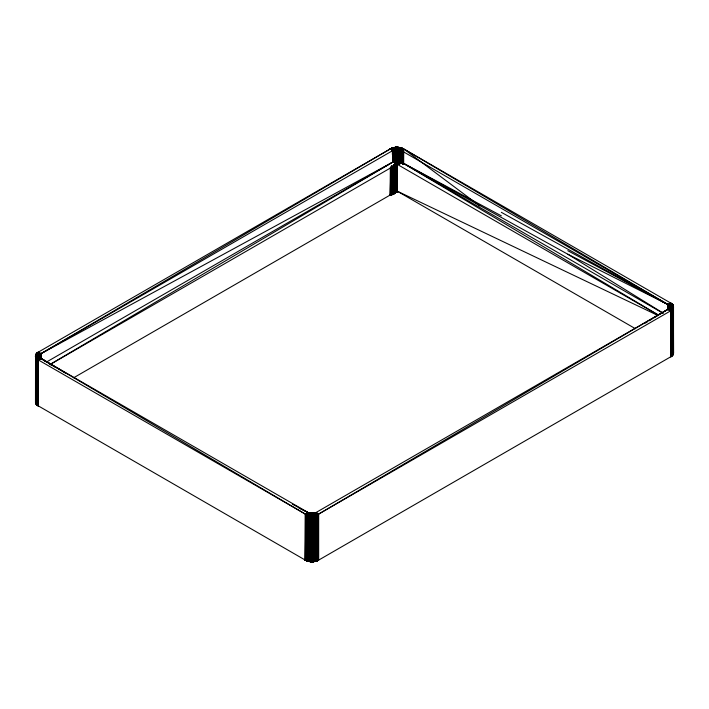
<?xml version="1.0" encoding="UTF-8"?>
<svg xmlns="http://www.w3.org/2000/svg" width="709" height="709" viewBox="0 0 709 709"><rect width="100%" height="100%" fill="white"/><g stroke="black" fill="none" stroke-linecap="round" stroke-linejoin="round"><path stroke-width="1.06" d="M403.669 164.213L403.669 148.872L668.144 304.631L669.34 307.458L668.144 309.23L315.957 512.563C312.501 514.628 308.3 511.224 305.446 514.158L305.446 560.199L37.347 405.335L35.485 402.544L35.539 355.28L38.206 352.196L390.499 148.801M35.592 403.013L35.618 354.996L39.695 355.377L40.856 353.729L390.624 148.739L393.965 147.578L397.846 147.304L397.891 159.357M35.725 403.386L35.769 354.633L39.739 355.244L39.695 357.478L39.695 355.377L35.689 354.81L35.689 403.288M35.858 403.66L35.813 357.531C32.836 352.701 46.138 357.212 35.654 354.908M36.017 403.926L35.813 357.531L39.793 356.955L40.856 358.337L47.308 362.538M35.911 357.708L39.855 357.079L36.017 357.885L36.132 404.103L35.964 357.797L39.855 357.079L35.858 357.62L35.964 403.838M39.598 358.01L39.633 355.634L35.565 355.182L39.66 355.501L39.66 357.611M669.367 308.61L669.34 306.403L673.382 305.889L673.541 353.153L671.458 356.379L318.616 560.128L313.281 561.67L309.071 561.457L305.331 560.128L305.331 514.096L40.856 358.337C38.313 361.324 32.437 356.831 39.917 357.212L36.017 357.885M669.402 309.009L669.385 306.66L673.479 306.27L673.497 353.534L673.497 306.359L669.385 306.66L669.385 309.275M36.265 358.24L36.265 404.281L36.194 358.151L40.076 357.46L36.478 358.497L36.549 404.617L36.549 358.586L40.165 357.575L36.629 358.665L36.708 404.786L36.629 358.665L40.262 357.699L36.788 358.825L36.788 404.866M36.877 404.945L36.877 358.914L40.369 357.815L37.054 359.064L36.965 405.025L36.877 358.914M37.347 359.303L37.444 405.415L37.444 359.374L40.599 358.045L37.347 359.303L37.24 405.264L37.24 359.224L40.484 357.93L37.054 359.064L37.152 405.185L37.152 359.144L40.484 357.93M40.723 358.16L37.542 359.445L37.542 405.486L37.444 359.374M37.648 405.557L37.648 359.525L37.754 405.628M37.861 359.667L37.861 405.699L37.754 359.596L40.856 358.337L308.388 512.678L306.191 514.53L306.058 560.509L305.331 560.128L305.446 514.158L37.861 359.667L40.856 358.337L65.503 373.156M37.542 359.445L40.856 358.337L38.091 359.8L37.976 405.77L37.976 359.738L40.856 358.337L54.93 367.014M38.091 405.84L38.206 359.871L40.856 358.337L37.648 359.525M299.136 508.114L307.99 512.563L305.561 514.229L305.331 560.128L308.566 560.562L305.331 560.128L305.809 514.353L307.99 512.563L292.4 504.179M305.446 514.158L307.99 512.563L306.058 514.477L305.933 560.456L305.331 560.128L308.406 560.589L305.331 560.128L305.809 560.394L305.933 514.415L307.99 512.563L305.331 514.096M306.713 560.792L306.713 514.752L308.982 512.873L306.997 514.858L306.855 560.846L305.331 560.128L308.495 560.686L305.331 560.128L306.997 560.899L307.13 514.911L308.982 512.873L306.855 514.805L306.713 560.792L305.331 560.128L308.185 560.713L305.331 560.128L306.58 560.739L306.713 514.752L308.787 512.811L306.58 514.699L306.448 560.686L305.331 560.128L308.3 560.606L305.331 560.128L306.191 560.571L306.315 514.592L308.583 512.749L306.448 514.645L306.315 560.624L306.315 514.592L305.685 514.291M390.455 167.466L390.384 194.904L392.414 194.523L390.384 194.904L390.384 167.501M390.499 194.842L390.57 167.395L390.384 194.904L392.334 194.523L390.384 194.904L390.694 167.333L390.384 194.904L392.511 194.461L390.384 194.904L392.467 194L392.556 166.571M392.467 194.452L390.384 194.904L390.987 194.585L391.058 167.147M391.368 167.005L391.244 194.47L390.384 194.904L392.378 194.381L390.384 194.904L391.111 194.523L391.191 167.085M391.244 194.47L391.315 167.032M391.501 194.355L391.501 166.952L391.368 194.408L390.384 194.904L392.432 194.381L390.384 194.904L391.501 194.355L391.722 166.863M501.352 215.846L400.966 161.936L397.031 164.213L393.637 161.723L393.539 150.255L390.384 148.872L391.776 148.208L391.634 150.459L391.634 148.261L390.384 148.872L393.043 150.405L393.087 161.936L50.561 364.169M391.634 166.899L391.634 194.301L390.384 194.904L392.272 194.39L390.384 194.904L391.776 194.239L391.855 165.711M391.909 148.154L391.9 150.352L391.909 148.154L390.384 148.872L393.734 150.184L393.841 161.661L397.031 164.213L400.798 161.874L400.895 150.397L400.966 161.936L658.448 315.044M392.237 194.452L390.384 194.904L392.192 194.089L392.192 166.686L392.05 194.142L390.384 194.904L392.325 194.381L390.384 194.904L391.909 194.195L391.988 166.757M392.05 148.101L392.042 150.299L392.05 148.101L390.384 148.872L393.938 150.122L394.044 161.599L397.031 164.213L400.417 161.723L400.514 150.255L400.612 161.794L396.916 161.182L393.087 161.936L40.856 353.729L40.573 358.231L40.475 354.137L37.347 352.772L40.599 354.021L40.617 358.187L40.856 353.729L393.043 150.405M392.192 148.057L392.183 150.246L392.192 148.057L390.384 148.872L394.142 150.06L394.248 161.537L397.031 164.213L400.222 161.661L400.319 150.184L400.417 161.723M392.467 166.597L392.467 194L390.384 194.904L392.334 194.044L392.414 166.615M392.467 147.959L392.449 154.544L392.467 147.959L390.384 148.872L394.355 149.998L394.452 161.484L397.031 164.213L400.009 161.599L400.115 150.122L400.222 161.661M669.136 309L669.145 305.88L672.93 304.985L673.382 305.889L673.373 354.004L673.346 305.801L669.305 306.27L669.296 308.353M669.252 309.257L669.207 306.013L673.089 305.251L669.145 305.88L672.983 305.074M36.398 353.658L40.076 354.615L40.059 358.816L40.076 354.615L36.478 353.569L40.165 354.491L40.147 358.701M37.152 352.922L40.475 354.137L37.054 353.002L40.369 354.252L40.245 358.577L40.262 354.367L36.877 353.162L40.369 354.252L40.386 358.417L40.475 354.137L37.24 352.843M307.13 560.943L307.272 514.956L309.195 512.935L307.414 515L307.272 560.996L305.331 560.128L308.433 560.695L305.331 560.128L307.13 560.943L307.13 514.911L309.195 512.935M307.414 561.041L307.564 515.044L309.399 512.988L307.706 515.089L307.564 561.085L305.331 560.128L308.309 560.704L305.331 560.128L307.414 561.041L307.414 515L309.399 512.988M307.706 561.129L307.706 515.089L309.611 513.032L307.998 515.177L307.857 561.173L305.331 560.128L308.388 560.81L305.331 560.128L307.706 561.129L307.857 515.133L309.611 513.032L308.149 515.213L307.998 561.209L305.331 560.128L308.53 560.801M308.105 560.81L305.331 560.128L308.601 561.36L308.761 515.354L310.046 513.121L308.601 515.319L308.45 561.324L305.331 560.128L308.149 561.253L308.3 515.248L309.833 513.086L308.45 515.292L308.3 561.289L305.331 560.128L308.318 560.81M308.761 561.395L308.911 515.39L310.267 513.156L309.221 515.443L309.071 561.457L305.331 560.128L311.641 561.714L311.854 513.289L311.313 561.705L305.331 560.128L308.761 561.395L308.761 515.354L310.267 513.156L309.071 515.416L308.911 561.422L305.331 560.128L311.481 561.714L311.854 513.289M309.86 561.581L309.86 515.54L310.941 513.245L310.179 515.585L310.019 561.599L305.331 560.128L310.179 561.617L310.338 515.603L310.941 513.245L310.019 515.567L309.86 561.581L305.331 560.128L310.666 561.67L310.826 515.647L311.402 513.272L310.826 561.679L305.331 560.128L309.7 561.563L309.86 515.54L310.719 513.219L309.7 515.523L309.541 561.537L305.331 560.128L310.507 561.652L310.666 515.629L311.402 513.272L310.994 561.688L305.331 560.128L309.221 561.484L309.381 515.47L310.489 513.192L309.541 515.496L309.381 561.51L305.331 560.128L311.154 561.696L311.632 513.281L311.481 561.714M305.331 560.128L310.338 561.634L310.507 515.62L311.171 513.263L310.666 515.629L310.666 561.67M309.957 561.262L311.809 561.723L312.084 513.289L312.465 561.714L310.427 561.262M392.192 194.089L392.272 166.659L392.334 194.044M392.334 148.004L392.325 150.202L392.334 148.004L390.384 148.872L394.567 149.953L394.665 161.439L397.031 164.213L399.805 161.537L399.911 150.06L399.805 161.537M392.618 147.915L392.6 154.5L392.618 147.915L390.384 148.872L394.78 149.9L394.886 161.386L397.031 164.213L399.601 161.484L399.699 150.007M392.387 194.301L390.384 194.904L392.618 193.947L392.706 166.526L392.759 193.912L390.384 194.904L392.449 194.293M392.759 147.871L392.742 154.456L392.759 147.871L390.384 148.872L394.993 149.856L395.108 161.351L397.031 164.213L399.389 161.439L399.495 149.953L399.601 161.484M392.848 166.482L392.759 193.912L393.814 193.646L393.912 165.126M392.91 147.827L392.883 154.411L392.91 147.827L390.384 148.872L395.214 149.821L395.33 161.315L397.031 164.213L399.167 161.395L399.282 149.9L399.389 161.439M392.999 166.438L392.91 193.867L392.91 166.464M393.052 147.791L393.034 154.367L393.052 147.791L390.384 148.872L398.334 147.33L398.369 157.203L398.334 147.33M393.167 160.916L393.203 147.747L390.384 148.872L398.174 147.321L398.21 157.185M393.3 165.259L393.052 193.823L393.052 166.42M393.309 160.872L393.353 147.711L390.384 148.872L398.006 147.312L398.05 159.365L398.006 147.312M393.504 147.676L393.46 160.837L393.504 147.676L390.384 148.872L397.846 147.304L397.846 159.357M394.133 193.734L390.384 194.904L393.504 193.717L393.601 165.188L393.655 193.681L390.384 194.904L394.266 193.717M393.619 160.801L393.655 147.64L390.384 148.872L397.678 147.295L397.722 159.357L397.678 147.295M393.655 193.681L393.752 165.162M393.77 160.766L393.814 147.605L390.739 148.668M393.965 147.578L393.92 160.739L393.965 147.578L390.384 148.872L390.863 148.606M392.068 194.213L390.384 194.904L393.965 193.61L394.062 165.091M394.08 160.704L394.124 147.543L390.384 148.872L390.987 148.553M392.263 194.16L390.384 194.904L394.124 193.584L394.222 165.064L394.284 193.557L390.384 194.904L392.166 194.186M394.284 147.516L394.239 160.677L394.284 147.516L390.384 148.872L391.111 148.491M394.284 193.557L394.381 165.037M394.39 160.651L394.434 147.49L390.384 148.872L391.244 148.429M394.55 160.624L394.558 158.435M394.594 147.463L394.567 155.138L394.594 147.463L390.384 148.872L391.368 148.376M394.753 147.437L394.727 155.12L394.753 147.437L390.384 148.872L391.501 148.314M394.851 164.967L394.594 193.504L394.594 165.002M394.913 147.419L394.886 155.094L394.913 147.419L390.384 148.872L397.519 147.286L397.563 159.348M395.073 147.401L395.046 156.175L395.073 147.401L390.384 148.872L397.359 147.286L397.394 159.339M395.17 164.922L394.913 193.46L394.913 164.958M395.205 156.148L395.232 147.383L390.384 148.872L397.191 147.277L397.244 161.528M395.392 147.366L395.356 159.428L395.392 147.366L390.384 148.872L397.031 147.277L396.978 161.528M395.498 163.797L395.232 193.415L395.232 164.913M395.516 159.41L395.56 147.348L390.384 148.872L396.863 147.277L396.863 161.528L396.863 147.277M395.719 147.33L395.675 159.392L395.719 147.33L390.384 148.872L396.703 147.286L396.703 161.528M395.826 163.77L395.56 192.29L395.56 163.788M395.844 159.383L395.879 147.321L390.384 148.872L396.535 147.286L396.535 161.537L396.535 147.286M396.047 147.312L395.994 161.563L396.047 147.312L390.384 148.872L396.375 147.295L396.375 161.546L396.375 147.295M396.154 163.744L396.047 192.245L396.047 163.752M396.163 161.555L396.207 147.295L390.384 148.872M396.641 163.726L396.375 192.236L396.375 163.735M396.65 161.537L396.703 147.286M396.969 163.726L396.703 192.228L396.703 163.726M668.117 309.868L668.144 304.693L670.794 303.089M668.72 309.425L668.738 305.26C672.309 302.433 675.544 305.951 669.074 305.756L669.066 308.876L669.207 306.013L673.142 305.34M668.906 309.665L668.835 305.384L672.292 304.214L668.738 305.26L672.212 304.134M672.868 304.897L669.004 305.632L668.995 308.752L669.004 305.632L672.673 304.64L668.924 305.508L668.941 309.709M306.315 514.592L312.465 515.673L318.501 514.158L670.794 310.764C673.408 309.496 675.952 304.365 669.402 306.926L669.402 309.035M673.55 352.967L673.231 351.558M46.652 361.953L393.087 161.936L393.158 150.397L393.256 161.874L397.031 164.213L398.954 161.351L399.061 149.865L399.167 161.395M668.383 309.08L668.144 304.631L401.01 150.405L400.966 161.936L50.587 364.231M668.498 309.195L668.516 305.03C672.212 302.734 674.029 303.993 668.631 305.145L668.614 309.31M310.657 561.253L312.793 561.696L312.314 513.281L312.297 561.714L310.312 561.262M393.256 161.874L393.344 150.326L393.442 161.794L397.031 164.213L398.733 161.315L398.839 149.821L398.954 161.351M393.442 161.794L393.539 150.255M393.637 161.723L393.734 150.184M393.841 161.661L393.938 150.122M394.044 161.599L394.142 150.06M394.248 161.537L394.355 149.998M394.452 161.484L394.567 149.953M394.665 161.439L394.78 149.9M394.886 161.386L394.993 149.856M395.108 161.351L395.214 149.821M395.33 161.315L395.436 149.785L395.551 161.28L397.031 164.213L398.502 161.28L398.618 149.785L398.733 161.315M395.551 161.28L395.657 149.759L395.773 161.253L397.031 164.213L398.281 161.253L398.396 149.759L398.502 161.28M400.612 161.794L400.709 150.326L400.798 161.874M395.773 161.253L395.888 149.732L396.003 161.227L397.031 164.213L398.059 161.227L398.174 149.732L398.281 161.253M396.003 161.227L396.109 149.714L396.225 161.209L397.031 164.213L397.829 161.209L397.944 149.714L398.059 161.227M396.225 161.209L396.34 149.696L397.031 164.213L397.714 149.696L397.829 161.209M396.455 161.2L396.57 149.688L397.031 164.213L397.492 149.679L397.598 161.2M396.685 161.191L396.801 149.679L397.031 164.213L397.262 149.679L397.368 161.191M396.916 161.182L397.031 149.67L397.146 161.182M673.497 307.493L669.367 307.325L673.461 307.679L669.367 307.325L673.515 307.396L669.385 307.192L673.532 307.21L669.402 307.059L673.523 306.554L669.385 306.66L673.515 306.456M39.598 358.142L39.633 355.634L35.539 355.28L35.539 402.827M311.632 513.281L311.154 515.665L311.154 561.696M311.171 513.263L310.338 515.603L310.338 561.634M35.813 400.576L35.485 402.544M310.719 513.219L309.541 515.496L309.541 561.537M310.489 513.192L309.221 515.443L309.221 561.484M672.735 309.133L672.673 355.262L672.673 309.221L668.924 308.353L672.602 309.31L672.522 355.431L672.522 309.39L668.924 308.353L672.806 309.044L672.806 355.085L672.868 308.964L669.083 308.105L673.036 308.69L672.921 354.908L673.036 308.69L669.145 307.972L673.142 308.512L673.089 354.642L673.187 308.424L669.207 307.848L673.142 308.512M310.046 513.121L308.45 515.292L308.45 561.324M672.035 309.886L668.631 308.707L672.123 309.806L672.035 355.918L672.035 309.886L668.516 308.832L671.848 310.037L671.76 356.157L671.76 310.117L668.401 308.938L653.982 317.871M309.833 513.086L308.149 515.213L308.149 561.253M668.277 309.053L318.616 514.096L318.616 560.128M308.787 512.811L306.448 514.645L306.58 560.739M308.388 512.678L306.058 514.477L306.058 560.509M308.583 512.749L306.191 514.53L306.191 560.571M645.482 323.056L647.37 321.904M649.258 320.752L652.085 319.023M73.612 377.791L397.031 191.067L658.174 315.585M662.348 312.846L400.966 161.936L567.803 254.212L668.144 304.631C671.458 302.007 673.009 304.028 668.401 304.914L501.352 212.328M567.803 250.694L668.144 304.631L671.024 303.23M668.543 309.239L668.401 304.914L671.458 303.514L668.144 304.631L668.179 309.948M671.352 303.443L668.144 304.631L671.139 303.301M668.401 304.914L671.556 303.585M668.144 304.631L671.246 303.372M671.751 303.736L668.516 305.03L671.848 303.815L668.631 305.145L668.649 309.354M392.361 194.133L390.384 194.904L394.009 193.743M671.946 303.895L668.631 305.145L672.035 303.975M37.24 359.224L40.599 358.045M36.965 358.993L40.369 357.815L36.788 358.825M392.414 194.213L390.384 194.904L393.814 193.646L393.814 165.144M392.068 194.346L390.384 194.904L393.876 193.761M672.602 304.551L668.835 305.384L668.755 309.47M668.835 305.384L672.371 304.294M668.924 305.508L672.522 304.462M315.682 560.5L317.756 560.571L317.632 514.592L315.558 512.678L318.616 514.096M36.708 358.745L40.262 357.699M36.478 358.497L40.165 357.575M669.004 305.632L672.806 304.808M36.07 357.974L39.917 357.212M36.132 358.063L39.996 357.336M669.145 305.88L673.036 305.162M673.382 305.889L669.261 306.137L673.187 305.437L669.207 306.013M35.858 357.62C41.734 357.584 40.413 355.138 35.459 355.847L39.615 355.767L35.503 355.466M35.45 355.936L39.598 356.033L35.45 356.131L39.607 356.166L35.459 356.219L39.633 356.432L35.539 356.787L39.66 356.565L35.592 356.973L39.695 356.698L35.689 357.256L39.739 356.822L35.769 357.442L39.793 356.955M669.261 306.137L673.231 305.526L673.231 354.367L673.231 305.526M35.725 357.345L39.739 356.822M35.654 357.159L39.695 356.698L35.618 357.07M669.305 306.27L673.346 305.801M673.479 306.27L669.34 306.403L673.408 305.987M669.367 306.527L673.461 306.173M35.565 356.884L39.66 356.565M35.521 356.698L39.633 356.432L35.503 356.6M669.402 306.793L673.532 306.642M35.477 356.414L39.615 356.299M35.459 356.219L39.607 356.166M673.55 307.024L669.402 307.059L673.541 307.121M35.45 356.033L39.598 356.033M669.385 307.192L673.523 307.307M35.459 355.75L39.607 355.9M315.576 560.544L317.632 560.624L317.632 514.592L315.363 512.749L317.224 514.752L317.366 560.739M35.485 355.563L39.615 355.767M669.207 307.848L673.231 308.335L669.261 307.715L673.461 307.679M35.521 355.369L39.633 355.634M669.34 307.458L673.435 307.777M669.305 307.591L673.373 307.963M35.592 355.094L39.66 355.501L39.607 357.983M673.311 308.149L669.261 307.715L673.275 308.238M35.689 354.81L39.793 355.112L39.748 357.327M313.334 561.111L315.337 561.36L315.337 515.319L314.114 513.086L315.647 515.248L315.797 561.253L315.797 515.213L314.326 513.032L315.647 515.248L315.647 561.289L315.496 515.292L314.114 513.086L315.186 515.354L315.337 561.36M35.618 354.996L39.66 355.501M312.997 561.111L315.186 561.395L315.186 515.354L313.892 513.121L314.876 515.416L315.035 561.422L312.873 561.138M35.734 354.722L39.739 355.244M312.758 561.165L314.876 561.457L314.876 515.416L313.679 513.156L314.566 515.47L314.716 561.484L312.634 561.182M312.509 561.2L314.566 561.51L314.566 515.47L313.449 513.192L314.087 515.54L314.247 561.563L312.261 561.244M312.385 561.227L314.406 561.537L314.406 515.496L313.449 513.192L314.247 515.523L314.406 561.537M669.145 307.972L673.089 308.601M40.005 357.859L39.996 354.739L36.194 353.915L39.917 354.863L39.846 358.142L39.917 354.863L35.858 354.447M311.171 561.103L314.087 561.581L314.087 515.54L313.227 513.219L313.768 515.585L313.927 561.599L311.774 561.236M672.983 308.787L669.083 308.105L672.921 308.876M311.659 561.244L313.768 561.617L313.768 515.585L313.006 513.245L313.608 561.634L311.535 561.262M35.964 354.27L39.855 354.987M310.4 561.085L313.44 561.652L313.44 515.62L312.775 513.263L313.121 561.679L310.196 561.103M669.004 308.229L672.868 308.964M310.303 561.094L313.281 561.67L313.281 515.629L312.775 513.263L313.281 561.67M310.099 561.103L312.953 561.688L312.545 513.272L312.625 561.705L310.542 561.253M672.602 309.31L668.835 308.468L672.371 309.558L672.371 355.599L672.451 309.478L668.835 308.468L672.522 309.39M40.076 354.615L36.265 353.826M310.188 561.262L312.137 561.723L312.084 513.289L311.809 561.723M310.072 561.271L311.969 561.723L311.969 515.682L312.137 561.723M672.292 355.679L672.212 309.718L668.738 308.592L672.371 309.558M36.549 353.49L40.262 354.367L36.788 353.242M668.631 308.707L672.212 309.718M668.738 308.592L672.292 309.638L672.212 355.758L672.123 309.806M40.883 358.976L40.856 353.729L37.444 352.692L40.599 354.021M36.629 353.401L40.165 354.491M37.542 352.621L40.856 353.729L38.206 352.196M36.965 353.082L40.369 354.252M37.648 352.55L40.856 353.729L38.091 352.267M671.76 310.117L668.516 308.832L671.946 309.957L671.946 355.998L671.848 310.037M671.246 310.489L668.144 309.159L671.556 310.267L671.653 356.228L671.653 310.196L668.401 308.938L671.556 310.267L671.458 356.379L671.458 310.347L668.144 309.23L670.794 310.764L670.909 356.733L670.909 310.693L668.144 309.23L671.352 310.418L671.139 356.592M37.754 352.47L40.856 353.729L37.976 352.338M37.861 352.4L40.856 353.729M671.024 310.631L671.024 356.662L671.024 310.631L668.144 309.23L671.139 310.56L671.246 356.521M670.918 303.16L403.669 148.872L479.745 205.894M393.087 161.936L658.404 315.124M397.031 191.067L635.432 328.71M567.803 254.212L663.411 313.272M318.137 514.353L318.137 560.394L318.013 514.415L315.957 512.563L318.137 514.353L318.261 560.323L318.385 514.229L315.957 512.563L317.889 514.477L317.889 560.509L317.756 514.53L315.957 512.563L318.501 514.158L318.501 560.199L318.501 514.158M49.143 363.744L51.908 365.543M315.957 512.563L318.261 514.291L318.385 560.261M315.558 512.678L317.756 514.53L317.756 560.571M317.499 514.645L315.363 512.749L317.366 514.699L317.499 560.686L317.499 514.645L317.632 560.624M315.159 512.811L317.091 514.805L317.091 560.846L316.95 514.858L315.159 512.811L317.224 514.752M314.956 512.873L316.95 514.858L316.95 560.899L316.817 514.911L314.956 512.873L316.675 514.956L316.817 560.943L316.817 514.911M316.533 515L314.752 512.935L316.241 515.089L316.382 561.085L316.382 515.044L314.752 512.935L316.675 514.956L316.533 561.041L316.382 515.044M314.539 512.988L316.241 515.089L316.241 561.129L316.09 515.133L314.539 512.988L315.948 515.177L316.09 561.173L316.09 515.133M314.326 513.032L315.948 515.177L315.948 561.209L315.797 515.213M313.892 513.121L315.035 515.39L315.186 561.395M313.679 513.156L314.716 515.443L314.876 561.457M313.227 513.219L313.927 515.567L314.087 561.581M313.006 513.245L313.608 515.603L313.768 561.617M312.545 513.272L312.953 561.688M312.314 513.281L312.625 561.705M40.803 359.073L40.723 353.906L40.75 358.072M668.277 304.808L668.303 309.009M397.253 163.726L397.35 192.228L397.359 163.726M312.137 515.682L312.297 561.714M40.856 353.8L40.883 359.011M403.315 148.677L403.235 163.974M403.111 163.912L402.942 148.491L402.942 163.832M402.854 163.797L402.809 148.429L402.809 163.779M402.597 163.682L402.552 148.314L402.552 163.664M402.012 148.101L401.914 162.317M401.773 162.272L401.728 148.004L401.728 162.255M401.489 162.175L401.445 147.915L401.445 163.256M401.338 163.23L401.143 147.827L401.143 163.176M400.895 160.916L400.851 147.747L400.851 160.899M400.434 160.801L400.399 147.64L400.399 160.792M399.982 162.902L399.929 147.543L399.929 162.893M399.672 163.939L399.619 147.49L399.619 163.93M399.486 154.048L399.459 147.463L399.459 154.039M399.327 154.021L399.3 147.437L399.3 154.021M399.353 161.696L399.353 163.894M398.866 161.634L398.875 163.832M317.889 514.477L318.013 560.456L318.013 514.415M317.091 514.805L317.224 560.792L317.366 514.699M315.337 515.319L315.496 561.324L315.496 515.292M314.406 515.496L314.566 561.51M313.281 515.629L313.44 561.652M670.794 310.764L670.794 356.804M403.554 148.801L403.439 164.08M403.067 148.553L403.067 163.894M402.278 148.208L402.278 162.458M399.3 161.687L399.3 163.885M398.821 161.625L398.821 163.823M398.174 147.321L398.174 157.185M397.519 147.286L397.519 159.348M397.359 147.286L397.359 161.528M397.191 147.277L397.191 161.528M397.191 163.717L397.031 192.219M396.207 147.295L396.207 161.546M395.879 147.321L395.879 159.374M395.56 147.348L395.56 159.401M395.232 147.383L395.232 156.148M394.434 147.49L394.434 160.642M394.124 147.543L394.124 160.695M394.124 165.082L394.124 193.584M393.965 165.108L393.965 193.61M393.814 147.605L393.814 160.757M393.655 147.64L393.655 160.792M393.504 193.717L393.353 165.25M393.353 147.711L393.353 160.863M393.203 147.747L393.203 160.899M392.618 166.544L392.618 193.947M392.05 166.739L392.05 194.142M391.909 166.792L391.909 194.195M391.776 148.208L391.776 150.397M391.776 165.746L391.776 194.239M391.111 167.12L391.111 194.523M390.987 194.585L390.863 167.244M315.035 515.39L315.035 561.422M314.716 515.443L314.716 561.484M314.247 515.523L314.247 561.563M313.927 515.567L313.927 561.599M313.608 515.603L313.608 561.634M313.121 515.647L313.121 561.679M312.793 515.665L312.793 561.696M312.465 515.673L312.465 561.714M311.641 515.682L311.641 561.714M311.313 515.673L311.313 561.705M310.994 515.656L310.994 561.688M310.826 515.647L310.826 561.679M310.507 515.62L310.507 561.652M310.179 515.585L310.179 561.617M310.019 515.567L310.019 561.599M309.7 515.523L309.7 561.563M309.381 515.47L309.381 561.51M309.071 515.416L309.071 561.457M308.911 515.39L308.911 561.422M308.601 515.319L308.601 561.36M308.3 515.248L308.3 561.289M307.998 515.177L307.998 561.209M307.857 515.133L307.857 561.173M307.564 515.044L307.564 561.085M307.272 514.956L307.272 560.996M306.997 514.858L306.997 560.899M306.855 514.805L306.855 560.846M305.933 514.415L305.933 560.456M305.809 514.353L305.809 560.394M305.561 514.229L305.685 560.323M38.091 359.8L38.206 405.911M35.769 354.633L35.813 403.563M36.398 358.408L36.398 404.449L36.327 358.329L40.076 357.46L36.398 358.408M394.532 165.011L394.434 193.53L394.434 165.029M395.985 163.752L395.888 192.263L395.879 163.761M396.313 163.735L396.216 192.236L396.207 163.744M39.917 354.863L36.07 354.092L39.917 354.863M402.73 163.735L402.685 148.367L402.685 163.717M402.464 163.628L402.42 148.261L402.42 163.602M402.189 162.423L402.145 148.154L402.145 162.405M401.631 162.219L401.586 147.959L401.586 162.21M401.046 163.15L401.002 147.791L401.002 163.132M400.745 160.872L400.7 147.711L400.7 160.863M400.594 160.837L400.55 147.676L400.55 160.828M400.284 160.766L400.239 147.605L400.239 160.757M400.142 162.928L400.089 147.578L400.089 162.919M399.832 163.965L399.779 147.516L399.779 163.956M399.513 163.912L399.513 161.723L399.459 163.903M399.167 153.995L399.14 147.419L399.14 153.995M399.194 163.868L399.194 161.679L399.14 163.859M399.007 153.977L398.981 147.401L398.981 153.977M399.034 163.85L399.034 161.652L398.981 163.841M398.839 153.959L398.821 147.383L398.821 153.959M398.697 157.23L398.662 147.366L398.662 157.23M398.529 157.212L398.493 147.348L398.493 157.212"/></g></svg>
